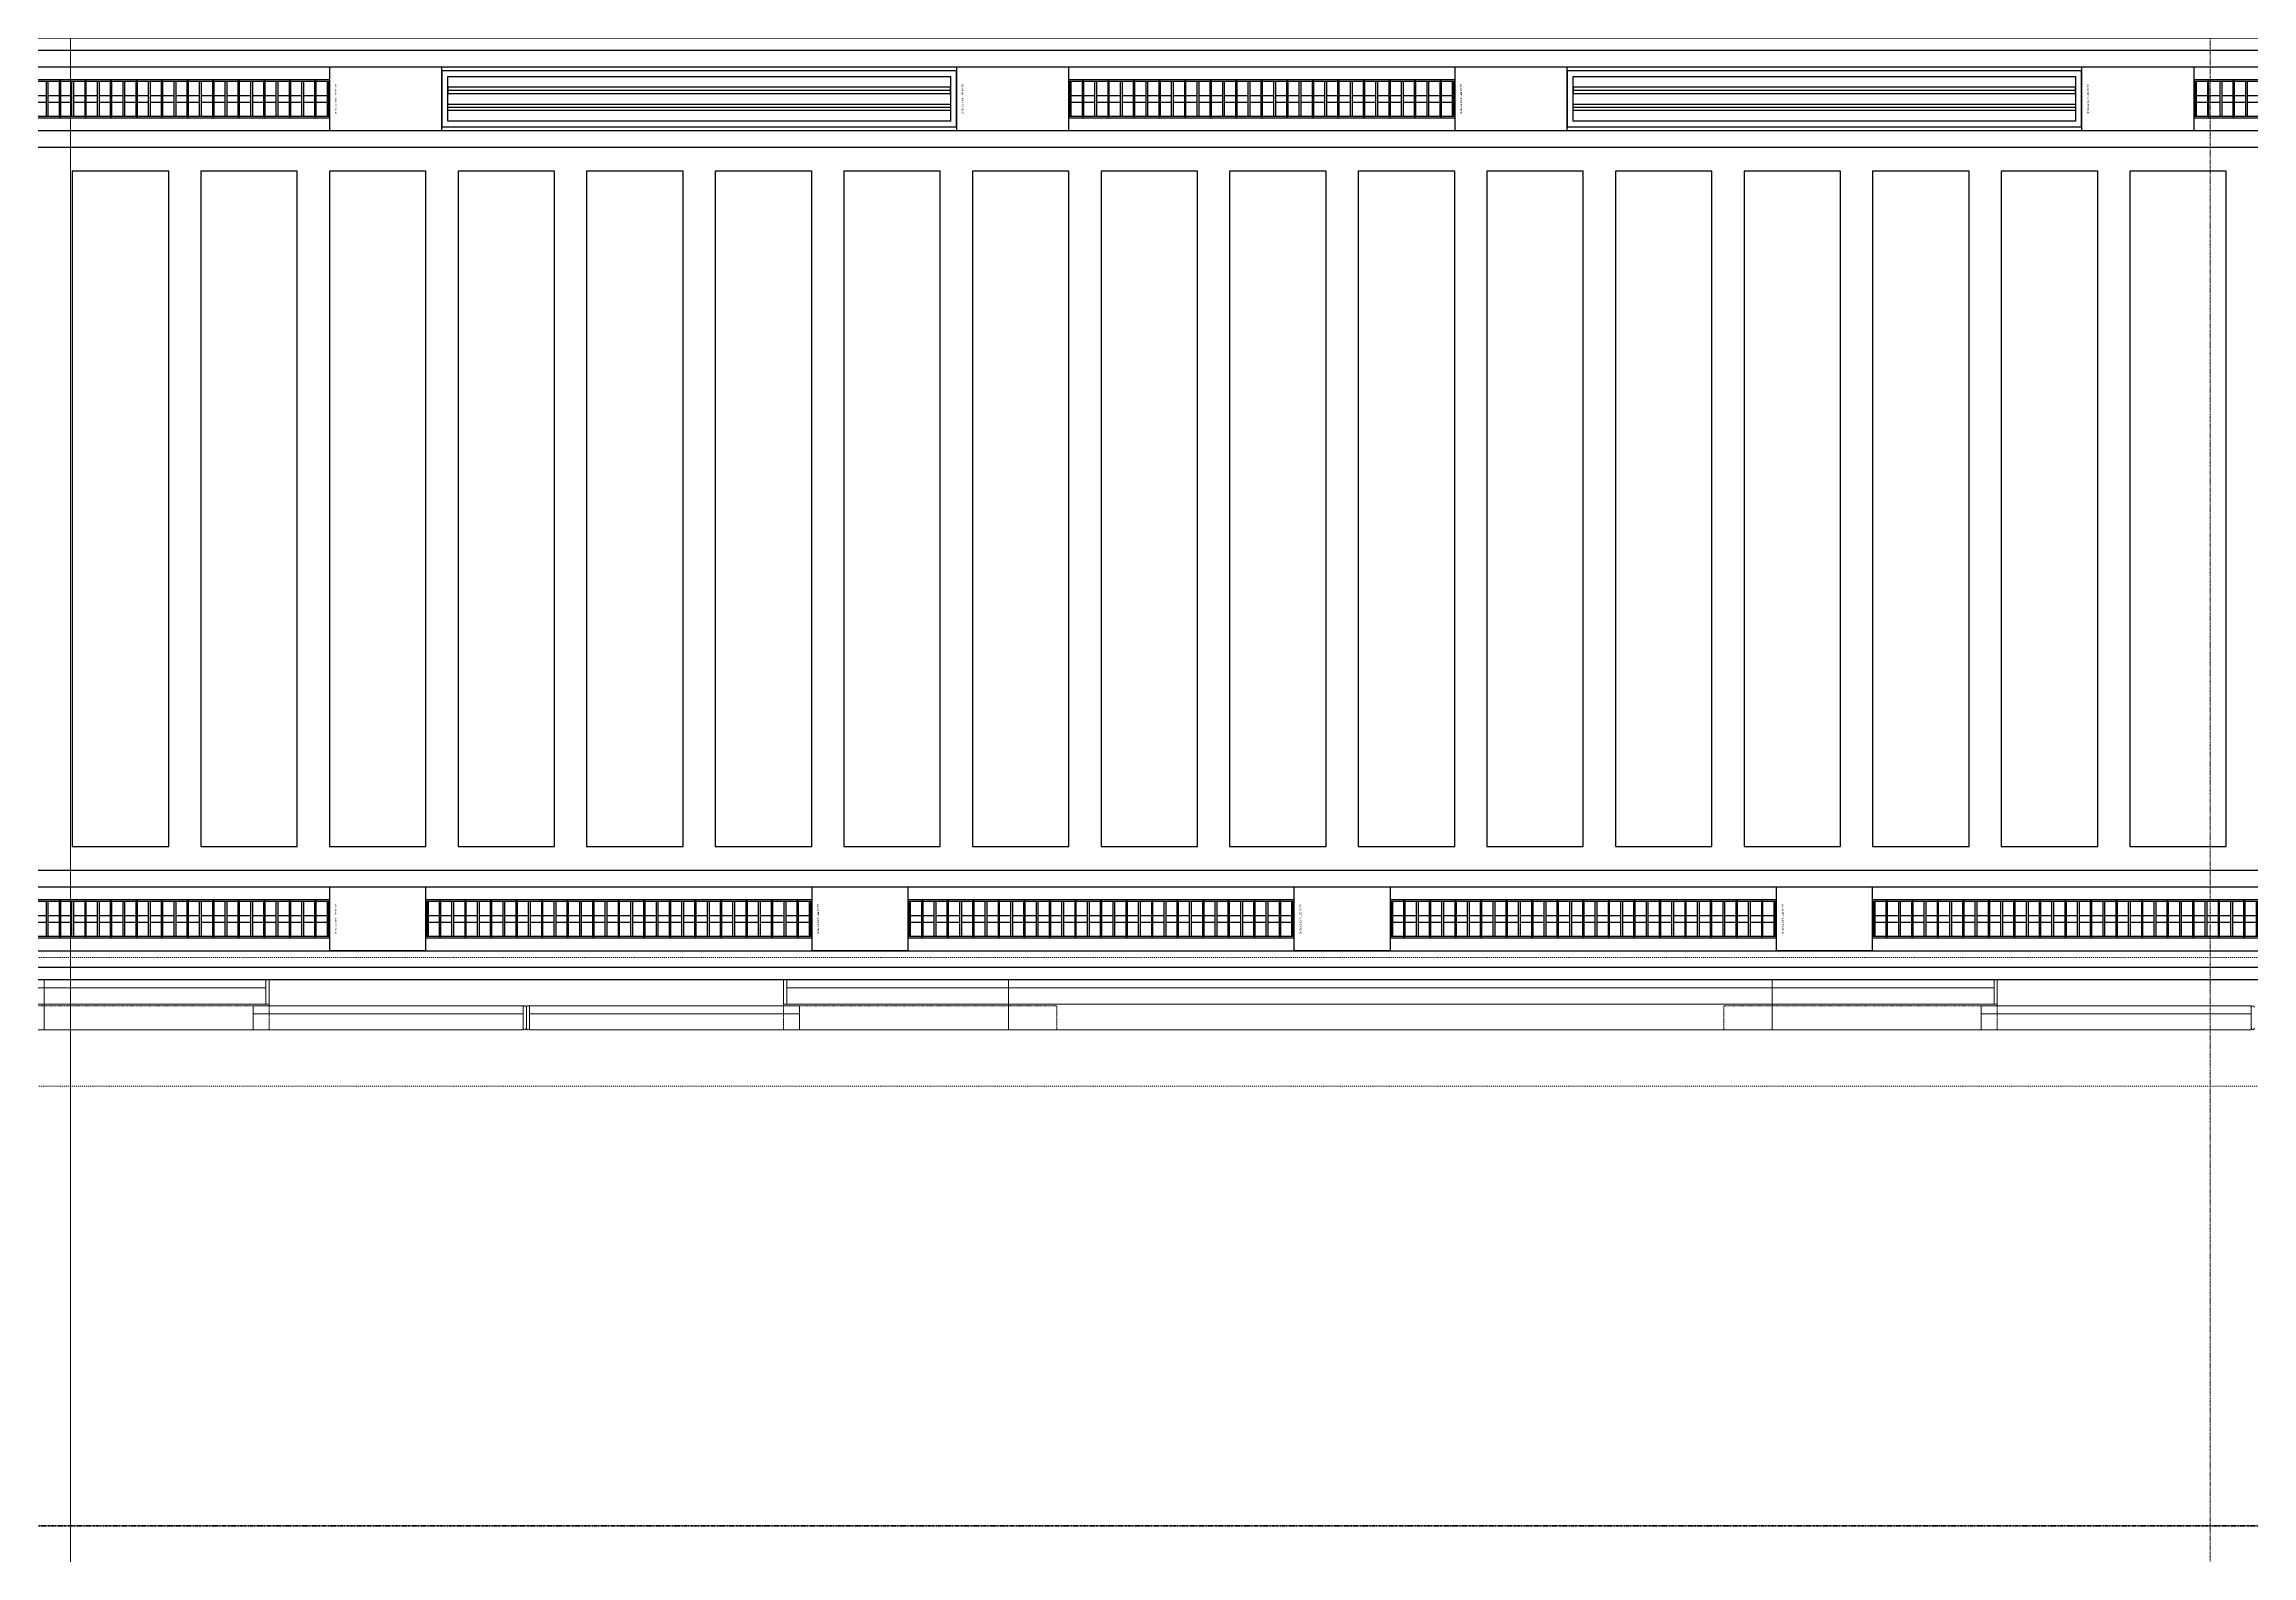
# Model space of a CAD drawing. Header units: millimetres. Extents: x -853228 to -744682, y -17776 to 32484.
# Drawn here: x -842620 to -835753, y -1692 to 3009 of the extents above; entities that cross this region are included whole.
import ezdxf
from ezdxf.enums import TextEntityAlignment as Align
from ezdxf.xclip import XClip

# ---------------------------------------------------------------- set-up
doc = ezdxf.new("R2010")
doc.units = ezdxf.units.MM
doc.header["$XCLIPFRAME"] = 0
for name, pattern in [('DASH', [6.35, 3.175, -3.175]), ('DPA_Grid _ Level 100', [10, 5.5, -1.6, 1.3, -1.6]), ('DPA_Hidden 500', [1.4, 0.8, -0.6])]:
    doc.linetypes.add(name, pattern=pattern)
for name, color, linetype in [('000 - WIPEOUT', 250, 'Continuous'), ('001 - ASCESSORIES', 251, 'Continuous'), ('008 - LIGHTING', 1, 'Continuous'), ('A04_TUBE SERIES', 2, 'Continuous'), ('A11_ALU.SOLID SHEET', 2, 'Continuous')]:
    doc.layers.add(name, color=color, linetype=linetype)
for name, color, linetype, lineweight in [('A-GENM', 1, 'Continuous', 9), ('A-GENM-HDLN', 2, 'DPA_Hidden 500', 9), ('G-ANNO-SECL', 3, 'Continuous', 9), ('G-ANNO-TEXT', 3, 'Continuous', 9), ('Q-SPCQ', 2, 'Continuous', 9), ('Q-SPCQ-HDLN', 2, 'DASH', 9), ('S-GRID', 251, 'Continuous', 9)]:
    doc.layers.add(name, color=color, linetype=linetype, lineweight=lineweight)

# ---------------------------------------------------------------- blocks, each defined once
blk = doc.blocks.new('DPA_Speciality_PlatformScreenDoor - Length_135300-12767973-4281-01 ENLARGED LOWER PLATFORM LEVEL - REFLECTED CEILING PLAN - SHEET 2')
at = {"layer": 'A-GENM'}
for p, q in [((119102, -250), (119014.7, -250)), ((119014.7, -250), (119102, -250)), ((119107.5, -250), (119017.5, -250)), ((119017.5, -250), (119107.5, -250)), ((119212.5, -250), (119103.1, -250)), ((119103.1, -250), (119212.5, -250)), ((119117.5, -250), (119207.5, -250)), ((119207.5, -250), (119117.5, -250)), ((123587.5, -250), (123785.3, -250)), ((123785.3, -250), (123587.5, -250)), ((123682.5, -250), (123592.5, -250)), ((123592.5, -250), (123682.5, -250)), ((123692.5, -250), (123782.5, -250)), ((123782.5, -250), (123692.5, -250)), ((124587.5, -250), (124389.7, -250)), ((124389.7, -250), (124587.5, -250)), ((124482.5, -250), (124392.5, -250)), ((124392.5, -250), (124482.5, -250)), ((124492.5, -250), (124582.5, -250)), ((124582.5, -250), (124492.5, -250)), ((119765.3, -330), (119889.1, -330)), ((119775.9, -330), (119829, -330)), ((119825.4, -330), (119878.5, -330)), ((121365.3, -330), (121489.1, -330)), ((121375.9, -330), (121429, -330)), ((121425.4, -330), (121478.5, -330)), ((125140.3, -330), (125264.1, -330)), ((125150.9, -330), (125204, -330)), ((125200.4, -330), (125253.5, -330))]:
    blk.add_line(p, q, dxfattribs=at)
at = {"layer": 'A-GENM-HDLN'}
for p, q in [((119512.5, -175), (119512.5, -250)), ((119512.5, -175), (120362.5, -175)), ((120362.5, -250), (120362.5, -175)), ((122437.5, -250), (122437.5, -175)), ((123287.5, -175), (122437.5, -175)), ((123287.5, -175), (123287.5, -250)), ((124887.5, -175), (124887.5, -250)), ((124887.5, -175), (125737.5, -175)), ((119512.5, -250), (120362.5, -250)), ((123287.5, -250), (122437.5, -250)), ((124887.5, -250), (125737.5, -250))]:
    blk.add_line(p, q, dxfattribs=at)
at = {"layer": 'Q-SPCQ'}
for p, q in [((119562.5, -175), (118722.5, -175)), ((118722.5, -175), (119562.5, -175)), ((118722.5, -175), (118722.5, -225)), ((118722.5, -175), (118722.5, -225)), ((118722.5, -245), (118722.5, -180)), ((118722.5, -180), (118722.5, -245)), ((118752.5, -175), (119532.5, -175)), ((119532.5, -175), (118752.5, -175)), ((119532.5, -175), (118752.5, -175)), ((118752.5, -175), (119532.5, -175)), ((119512.5, -175), (120212.5, -175)), ((119562.5, -225), (119562.5, -175)), ((119562.5, -175), (119562.5, -225)), ((120212.5, -175), (120212.5, -330)), ((120212.5, -175), (122587.5, -175)), ((120212.5, -330), (120212.5, -175)), ((120212.5, -200), (120212.5, -175.9)), ((120212.5, -175.9), (120212.5, -200)), ((120212.5, -305), (120212.5, -200)), ((120212.5, -200), (120212.5, -305)), ((122587.5, -175), (122587.5, -330)), ((122587.5, -175), (123287.5, -175)), ((122587.5, -330), (122587.5, -175)), ((122587.5, -200), (122587.5, -175.9)), ((122587.5, -175.9), (122587.5, -200)), ((122587.5, -305), (122587.5, -200)), ((122587.5, -200), (122587.5, -305)), ((123237.5, -175), (124077.5, -175)), ((124077.5, -175), (123237.5, -175)), ((123237.5, -175), (123237.5, -225)), ((123237.5, -225), (123237.5, -175)), ((124047.5, -175), (123267.5, -175)), ((123267.5, -175), (124047.5, -175)), ((123267.5, -175), (124047.5, -175)), ((124047.5, -175), (123267.5, -175)), ((124077.5, -225), (124077.5, -175)), ((124077.5, -225), (124077.5, -175)), ((124077.5, -180), (124077.5, -245)), ((124077.5, -245), (124077.5, -180)), ((124087.5, -245), (124087.5, -180)), ((124087.5, -180), (124087.5, -245)), ((124087.5, -180), (124087.5, -245)), ((124087.5, -245), (124087.5, -180)), ((124937.5, -175), (124097.5, -175)), ((124097.5, -175), (124937.5, -175)), ((124097.5, -175), (124097.5, -225)), ((124097.5, -175), (124097.5, -225)), ((124097.5, -245), (124097.5, -180)), ((124097.5, -180), (124097.5, -245)), ((124127.5, -175), (124907.5, -175)), ((124907.5, -175), (124127.5, -175)), ((124907.5, -175), (124127.5, -175)), ((124127.5, -175), (124907.5, -175)), ((124887.5, -175), (125587.5, -175)), ((124937.5, -225), (124937.5, -175)), ((124937.5, -175), (124937.5, -225)), ((118722.5, -225), (119562.5, -225)), ((119562.5, -225), (118722.5, -225)), ((118722.5, -250), (118722.5, -225)), ((118722.5, -225), (118722.5, -250)), ((119562.5, -225), (118722.5, -225)), ((118722.5, -225), (118722.5, -250)), ((118722.5, -250), (118722.5, -225)), ((118722.5, -225), (119562.5, -225)), ((119562.5, -225), (118722.5, -225)), ((118722.5, -225), (119562.5, -225)), ((118722.5, -250), (119562.5, -250)), ((119562.5, -250), (118722.5, -250)), ((118722.5, -250), (119562.5, -250)), ((119562.5, -250), (118722.5, -250)), ((119532.5, -225), (118752.5, -225)), ((118752.5, -225), (119532.5, -225)), ((118752.5, -225), (119532.5, -225)), ((119532.5, -225), (118752.5, -225)), ((119512.5, -225), (118772.5, -225)), ((118772.5, -225), (119512.5, -225)), ((119512.5, -225), (118772.5, -225)), ((118772.5, -225), (119512.5, -225)), ((119512.5, -250), (118772.5, -250)), ((118772.5, -250), (119512.5, -250)), ((119512.5, -250), (118772.5, -250)), ((118772.5, -250), (119512.5, -250)), ((119512.5, -305), (119512.5, -250)), ((119512.5, -250), (119512.5, -330)), ((119522.5, -255), (119512.5, -255)), ((119512.5, -255), (119512.5, -330)), ((119512.5, -330), (119512.5, -255)), ((119512.5, -255), (119522.5, -255)), ((119522.5, -330), (119522.5, -255)), ((119522.5, -255), (119522.5, -330)), ((120212.5, -255), (119522.5, -255)), ((119522.5, -255), (120212.5, -255)), ((119522.5, -255), (119522.5, -305)), ((119522.5, -255), (119522.5, -305)), ((119562.5, -225), (119562.5, -250)), ((119562.5, -225), (119562.5, -250)), ((119562.5, -250), (119562.5, -225)), ((119562.5, -225), (119562.5, -250)), ((119572.5, -255), (120152.5, -255)), ((120152.5, -255), (119572.5, -255)), ((120162.5, -255), (119572.5, -255)), ((119572.5, -255), (120162.5, -255)), ((122587.5, -255), (120212.5, -255)), ((120212.5, -255), (122587.5, -255)), ((120212.5, -255), (120212.5, -305)), ((120212.5, -255), (120212.5, -305)), ((120212.5, -305), (120212.5, -255)), ((120212.5, -255), (120212.5, -305)), ((122537.5, -255), (120262.5, -255)), ((120262.5, -255), (122537.5, -255)), ((120272.5, -255), (122527.5, -255)), ((122527.5, -255), (120272.5, -255)), ((122587.5, -255), (123277.5, -255)), ((123277.5, -255), (122587.5, -255)), ((122587.5, -255), (122587.5, -305)), ((122587.5, -305), (122587.5, -255)), ((122587.5, -305), (122587.5, -255)), ((122587.5, -255), (122587.5, -305)), ((122637.5, -255), (123227.5, -255)), ((123227.5, -255), (122637.5, -255)), ((123227.5, -255), (122647.5, -255)), ((122647.5, -255), (123227.5, -255)), ((124077.5, -225), (123237.5, -225)), ((123237.5, -225), (124077.5, -225)), ((123237.5, -250), (123237.5, -225)), ((123237.5, -250), (123237.5, -225)), ((124077.5, -225), (123237.5, -225)), ((123237.5, -225), (123237.5, -250)), ((123237.5, -250), (123237.5, -225)), ((123237.5, -225), (124077.5, -225)), ((123237.5, -225), (124077.5, -225)), ((124077.5, -225), (123237.5, -225)), ((124077.5, -250), (123237.5, -250)), ((123237.5, -250), (124077.5, -250)), ((123237.5, -250), (124077.5, -250)), ((124077.5, -250), (123237.5, -250)), ((123267.5, -225), (124047.5, -225)), ((124047.5, -225), (123267.5, -225)), ((124047.5, -225), (123267.5, -225)), ((123267.5, -225), (124047.5, -225)), ((123277.5, -255), (123277.5, -330)), ((123287.5, -255), (123277.5, -255)), ((123277.5, -255), (123287.5, -255)), ((123277.5, -330), (123277.5, -255)), ((123277.5, -305), (123277.5, -255)), ((123277.5, -305), (123277.5, -255)), ((123287.5, -225), (124027.5, -225)), ((124027.5, -225), (123287.5, -225)), ((123287.5, -225), (124027.5, -225)), ((124027.5, -225), (123287.5, -225)), ((123287.5, -250), (124027.5, -250)), ((124027.5, -250), (123287.5, -250)), ((123287.5, -250), (124027.5, -250)), ((124027.5, -250), (123287.5, -250)), ((123287.5, -330), (123287.5, -250)), ((123287.5, -250), (123287.5, -305)), ((123287.5, -330), (123287.5, -255)), ((123287.5, -255), (123287.5, -330)), ((124077.5, -225), (124077.5, -250)), ((124077.5, -250), (124077.5, -225)), ((124077.5, -250), (124077.5, -225)), ((124077.5, -225), (124077.5, -250)), ((124097.5, -225), (124937.5, -225)), ((124937.5, -225), (124097.5, -225)), ((124097.5, -250), (124097.5, -225)), ((124097.5, -225), (124097.5, -250)), ((124937.5, -225), (124097.5, -225)), ((124097.5, -225), (124097.5, -250)), ((124097.5, -250), (124097.5, -225)), ((124097.5, -225), (124937.5, -225)), ((124937.5, -225), (124097.5, -225)), ((124097.5, -225), (124937.5, -225)), ((124097.5, -250), (124937.5, -250)), ((124937.5, -250), (124097.5, -250)), ((124097.5, -250), (124937.5, -250)), ((124937.5, -250), (124097.5, -250)), ((124907.5, -225), (124127.5, -225)), ((124127.5, -225), (124907.5, -225)), ((124127.5, -225), (124907.5, -225)), ((124907.5, -225), (124127.5, -225)), ((124887.5, -225), (124147.5, -225)), ((124147.5, -225), (124887.5, -225)), ((124887.5, -225), (124147.5, -225)), ((124147.5, -225), (124887.5, -225)), ((124887.5, -250), (124147.5, -250)), ((124147.5, -250), (124887.5, -250)), ((124887.5, -250), (124147.5, -250)), ((124147.5, -250), (124887.5, -250)), ((124887.5, -305), (124887.5, -250)), ((124887.5, -250), (124887.5, -330)), ((124897.5, -255), (124887.5, -255)), ((124887.5, -255), (124887.5, -330)), ((124887.5, -330), (124887.5, -255)), ((124887.5, -255), (124897.5, -255)), ((124897.5, -330), (124897.5, -255)), ((124897.5, -255), (124897.5, -330)), ((125587.5, -255), (124897.5, -255)), ((124897.5, -255), (125587.5, -255)), ((124897.5, -255), (124897.5, -305)), ((124897.5, -255), (124897.5, -305)), ((124937.5, -225), (124937.5, -250)), ((124937.5, -225), (124937.5, -250)), ((124937.5, -250), (124937.5, -225)), ((124937.5, -225), (124937.5, -250)), ((124947.5, -255), (125527.5, -255)), ((125527.5, -255), (124947.5, -255)), ((125537.5, -255), (124947.5, -255)), ((124947.5, -255), (125537.5, -255)), ((119512.5, -329.1), (119512.5, -305)), ((119512.5, -330), (120212.5, -330)), ((119512.5, -330), (119522.5, -330)), ((119522.5, -330), (119512.5, -330)), ((120212.5, -305), (119522.5, -305)), ((119522.5, -305), (120202.5, -305)), ((119522.5, -305), (119522.5, -330)), ((119522.5, -305), (119522.5, -330)), ((119522.5, -305), (120202.5, -305)), ((120202.5, -305), (119522.5, -305)), ((119522.5, -330), (119522.5, -305)), ((119522.5, -305), (119522.5, -330)), ((120212.5, -305), (119522.5, -305)), ((119522.5, -305), (120212.5, -305)), ((120202.5, -330), (119522.5, -330)), ((119522.5, -330), (120212.5, -330)), ((119522.5, -330), (120202.5, -330)), ((120202.5, -330), (119522.5, -330)), ((120152.5, -305), (119572.5, -305)), ((119572.5, -305), (120152.5, -305)), ((120152.5, -305), (119572.5, -305)), ((119572.5, -305), (120152.5, -305)), ((120162.5, -305), (119572.5, -305)), ((119572.5, -305), (120162.5, -305)), ((119572.5, -305), (120152.5, -305)), ((120152.5, -305), (119572.5, -305)), ((120152.5, -330), (119572.5, -330)), ((119572.5, -330), (120152.5, -330)), ((120152.5, -330), (119572.5, -330)), ((119572.5, -330), (120152.5, -330)), ((120202.5, -305), (120212.5, -305)), ((120212.5, -330), (120202.5, -330)), ((120212.5, -329.1), (120212.5, -305)), ((122587.5, -305), (120212.5, -305)), ((120212.5, -305), (120222.5, -305)), ((120212.5, -330), (120212.5, -305)), ((120212.5, -305), (120212.5, -330)), ((122587.5, -305), (120212.5, -305)), ((120212.5, -305), (122587.5, -305)), ((120212.5, -305), (120212.5, -329.1)), ((120212.5, -330), (120212.5, -305)), ((120212.5, -305), (120212.5, -330)), ((120212.5, -330), (122587.5, -330)), ((120222.5, -330), (120212.5, -330)), ((120212.5, -330), (122587.5, -330)), ((120222.5, -305), (122577.5, -305)), ((120222.5, -305), (122577.5, -305)), ((122577.5, -305), (120222.5, -305)), ((122577.5, -330), (120222.5, -330)), ((120222.5, -330), (122577.5, -330)), ((122577.5, -330), (120222.5, -330)), ((122537.5, -305), (120262.5, -305)), ((120262.5, -305), (122537.5, -305)), ((122527.5, -305), (120272.5, -305)), ((120272.5, -305), (122527.5, -305)), ((122527.5, -305), (120272.5, -305)), ((120272.5, -305), (122527.5, -305)), ((120272.5, -305), (122527.5, -305)), ((122527.5, -305), (120272.5, -305)), ((122527.5, -330), (120272.5, -330)), ((120272.5, -330), (122527.5, -330)), ((122527.5, -330), (120272.5, -330)), ((120272.5, -330), (122527.5, -330)), ((122577.5, -305), (122587.5, -305)), ((122587.5, -330), (122577.5, -330)), ((122587.5, -329.1), (122587.5, -305)), ((122587.5, -305), (122597.5, -305)), ((123277.5, -305), (122587.5, -305)), ((122587.5, -305), (122587.5, -330)), ((122587.5, -330), (122587.5, -305)), ((122587.5, -305), (123277.5, -305)), ((123277.5, -305), (122587.5, -305)), ((122587.5, -305), (122587.5, -329.1)), ((122587.5, -330), (122587.5, -305)), ((122587.5, -305), (122587.5, -330)), ((122587.5, -330), (123287.5, -330)), ((122587.5, -330), (123277.5, -330)), ((122597.5, -330), (122587.5, -330)), ((122597.5, -305), (123277.5, -305)), ((123277.5, -305), (122597.5, -305)), ((122597.5, -305), (123277.5, -305)), ((123277.5, -330), (122597.5, -330)), ((123277.5, -330), (122597.5, -330)), ((122597.5, -330), (123277.5, -330)), ((122637.5, -305), (123227.5, -305)), ((123227.5, -305), (122637.5, -305)), ((122647.5, -305), (123227.5, -305)), ((123227.5, -305), (122647.5, -305)), ((122647.5, -305), (123227.5, -305)), ((123227.5, -305), (122647.5, -305)), ((123227.5, -305), (122647.5, -305)), ((122647.5, -305), (123227.5, -305)), ((122647.5, -330), (123227.5, -330)), ((123227.5, -330), (122647.5, -330)), ((122647.5, -330), (123227.5, -330)), ((123227.5, -330), (122647.5, -330)), ((123277.5, -330), (123277.5, -305)), ((123277.5, -330), (123277.5, -305)), ((123277.5, -305), (123277.5, -330)), ((123277.5, -330), (123277.5, -305)), ((123277.5, -330), (123287.5, -330)), ((123287.5, -330), (123277.5, -330)), ((123287.5, -305), (123287.5, -329.1)), ((124887.5, -329.1), (124887.5, -305)), ((124887.5, -330), (125587.5, -330)), ((124887.5, -330), (124897.5, -330)), ((124897.5, -330), (124887.5, -330)), ((125587.5, -305), (124897.5, -305)), ((124897.5, -305), (125577.5, -305)), ((124897.5, -305), (124897.5, -330)), ((124897.5, -305), (124897.5, -330)), ((124897.5, -305), (125577.5, -305)), ((125577.5, -305), (124897.5, -305)), ((124897.5, -330), (124897.5, -305)), ((124897.5, -305), (124897.5, -330)), ((125587.5, -305), (124897.5, -305)), ((124897.5, -305), (125587.5, -305)), ((125577.5, -330), (124897.5, -330)), ((124897.5, -330), (125587.5, -330)), ((124897.5, -330), (125577.5, -330)), ((125577.5, -330), (124897.5, -330)), ((125527.5, -305), (124947.5, -305)), ((124947.5, -305), (125527.5, -305)), ((125527.5, -305), (124947.5, -305)), ((124947.5, -305), (125527.5, -305)), ((125537.5, -305), (124947.5, -305)), ((124947.5, -305), (125537.5, -305)), ((124947.5, -305), (125527.5, -305)), ((125527.5, -305), (124947.5, -305)), ((125527.5, -330), (124947.5, -330)), ((124947.5, -330), (125527.5, -330)), ((125527.5, -330), (124947.5, -330)), ((124947.5, -330), (125527.5, -330)), ((125577.5, -305), (125587.5, -305)), ((125587.5, -330), (125577.5, -330))]:
    blk.add_line(p, q, dxfattribs=at)
for centre, start, end in [((118717.5, -180), 0, 180), ((118717.5, -180), 0, 45), ((124082.5, -180), 0, 180), ((124082.5, -180), 135, 180), ((124082.5, -180), 60, 120), ((124082.5, -180), 360, 30), ((124092.5, -180), 0, 180), ((124092.5, -180), 150, 180), ((124092.5, -180), 60, 120), ((124092.5, -180), 0, 45), ((118717.5, -245), 180, 360), ((118717.5, -245), 330, 360), ((124082.5, -245), 180, 210), ((124082.5, -245), 180, 0), ((124082.5, -245), 240, 300), ((124082.5, -245), 330, 0), ((124092.5, -245), 180, 210), ((124092.5, -245), 180, 360), ((124092.5, -245), 240, 300), ((124092.5, -245), 330, 360)]:
    blk.add_arc(centre, 5, start, end, dxfattribs=at)
at = {"layer": 'Q-SPCQ-HDLN'}
for p, q in [((132340.1, 0), (61742.7, 0)), ((132340.1, -330), (61742.7, -330)), ((132340.1, -400), (61742.7, -400))]:
    blk.add_line(p, q, dxfattribs=at)
blk = doc.blocks.new('*U393')
at = {"layer": 'S-GRID', "linetype": 'DPA_Grid _ Level 100'}
blk.add_line((-34200, -21354.7), (-34200, 16961.2), dxfattribs=at)
blk = doc.blocks.new('DPA_Speciality_PlatformScreenDoor - Length_135300-12767973-4180-01 LOWER PLATFORM LEVEL - REFLECTED CEILING PLAN')
at = {"layer": 'A-GENM'}
for p, q in [((119107.5, -250), (119017.5, -250)), ((119017.5, -250), (119107.5, -250)), ((119212.5, -250), (119022.4, -250)), ((119022.4, -250), (119212.5, -250)), ((119117.5, -250), (119207.5, -250)), ((119207.5, -250), (119117.5, -250)), ((123587.5, -250), (123777.6, -250)), ((123777.6, -250), (123587.5, -250)), ((123682.5, -250), (123592.5, -250)), ((123592.5, -250), (123682.5, -250)), ((123692.5, -250), (123782.5, -250)), ((123782.5, -250), (123692.5, -250)), ((124482.5, -250), (124392.5, -250)), ((124392.5, -250), (124482.5, -250)), ((124587.5, -250), (124397.4, -250)), ((124397.4, -250), (124587.5, -250)), ((124492.5, -250), (124582.5, -250)), ((124582.5, -250), (124492.5, -250)), ((119765.3, -330), (119889.1, -330)), ((119779.5, -330), (119829, -330)), ((119825.4, -330), (119878.5, -330)), ((121365.3, -330), (121489.1, -330)), ((121375.9, -330), (121429, -330)), ((121425.4, -330), (121478.5, -330)), ((125140.3, -330), (125264.1, -330)), ((125150.9, -330), (125204, -330)), ((125200.4, -330), (125253.5, -330))]:
    blk.add_line(p, q, dxfattribs=at)
at = {"layer": 'A-GENM-HDLN'}
for p, q in [((119512.5, -175), (119512.5, -250)), ((119512.5, -175), (120362.5, -175)), ((120362.5, -250), (120362.5, -175)), ((122437.5, -250), (122437.5, -175)), ((123287.5, -175), (122437.5, -175)), ((123287.5, -175), (123287.5, -250)), ((124887.5, -175), (124887.5, -250)), ((124887.5, -175), (125737.5, -175)), ((119512.5, -250), (120362.5, -250)), ((123287.5, -250), (122437.5, -250)), ((124887.5, -250), (125737.5, -250))]:
    blk.add_line(p, q, dxfattribs=at)
at = {"layer": 'Q-SPCQ'}
for p, q in [((119562.5, -175), (118722.5, -175)), ((118722.5, -175), (119562.5, -175)), ((118722.5, -175), (118722.5, -225)), ((118722.5, -175), (118722.5, -225)), ((118722.5, -245), (118722.5, -180)), ((118722.5, -180), (118722.5, -245)), ((118752.5, -175), (119532.5, -175)), ((119532.5, -175), (118752.5, -175)), ((119532.5, -175), (118752.5, -175)), ((118752.5, -175), (119532.5, -175)), ((119512.5, -175), (120212.5, -175)), ((119562.5, -225), (119562.5, -175)), ((119562.5, -175), (119562.5, -225)), ((120212.5, -175), (120212.5, -330)), ((120212.5, -175), (122587.5, -175)), ((120212.5, -330), (120212.5, -175)), ((120212.5, -200), (120212.5, -187.5)), ((120212.5, -187.5), (120212.5, -200)), ((120212.5, -305), (120212.5, -200)), ((120212.5, -200), (120212.5, -305)), ((122587.5, -175), (122587.5, -330)), ((122587.5, -175), (123287.5, -175)), ((122587.5, -330), (122587.5, -175)), ((122587.5, -200), (122587.5, -187.5)), ((122587.5, -187.5), (122587.5, -200)), ((122587.5, -305), (122587.5, -200)), ((122587.5, -200), (122587.5, -305)), ((123237.5, -175), (124077.5, -175)), ((124077.5, -175), (123237.5, -175)), ((123237.5, -175), (123237.5, -225)), ((123237.5, -225), (123237.5, -175)), ((124047.5, -175), (123267.5, -175)), ((123267.5, -175), (124047.5, -175)), ((123267.5, -175), (124047.5, -175)), ((124047.5, -175), (123267.5, -175)), ((124077.5, -225), (124077.5, -175)), ((124077.5, -225), (124077.5, -175)), ((124077.5, -180), (124077.5, -245)), ((124077.5, -245), (124077.5, -180)), ((124087.5, -245), (124087.5, -180)), ((124087.5, -180), (124087.5, -245)), ((124087.5, -180), (124087.5, -245)), ((124087.5, -245), (124087.5, -180)), ((124937.5, -175), (124097.5, -175)), ((124097.5, -175), (124937.5, -175)), ((124097.5, -175), (124097.5, -225)), ((124097.5, -175), (124097.5, -225)), ((124097.5, -245), (124097.5, -180)), ((124097.5, -180), (124097.5, -245)), ((124127.5, -175), (124907.5, -175)), ((124907.5, -175), (124127.5, -175)), ((124907.5, -175), (124127.5, -175)), ((124127.5, -175), (124907.5, -175)), ((124887.5, -175), (125587.5, -175)), ((124937.5, -225), (124937.5, -175)), ((124937.5, -175), (124937.5, -225)), ((125587.5, -175), (125587.5, -330)), ((125587.5, -175), (127962.5, -175)), ((125587.5, -330), (125587.5, -175)), ((125587.5, -200), (125587.5, -187.5)), ((125587.5, -187.5), (125587.5, -200)), ((125587.5, -305), (125587.5, -200)), ((125587.5, -200), (125587.5, -305)), ((118722.5, -225), (119562.5, -225)), ((119562.5, -225), (118722.5, -225)), ((118722.5, -250), (118722.5, -225)), ((118722.5, -225), (118722.5, -250)), ((119562.5, -225), (118722.5, -225)), ((118722.5, -225), (118722.5, -250)), ((118722.5, -250), (118722.5, -225)), ((118722.5, -225), (119562.5, -225)), ((119562.5, -225), (118722.5, -225)), ((118722.5, -225), (119562.5, -225)), ((118722.5, -250), (119562.5, -250)), ((119562.5, -250), (118722.5, -250)), ((118722.5, -250), (119562.5, -250)), ((119562.5, -250), (118722.5, -250)), ((119532.5, -225), (118752.5, -225)), ((118752.5, -225), (119532.5, -225)), ((118752.5, -225), (119532.5, -225)), ((119532.5, -225), (118752.5, -225)), ((119512.5, -225), (118772.5, -225)), ((118772.5, -225), (119512.5, -225)), ((119512.5, -225), (118772.5, -225)), ((118772.5, -225), (119512.5, -225)), ((119512.5, -250), (118772.5, -250)), ((118772.5, -250), (119512.5, -250)), ((119512.5, -250), (118772.5, -250)), ((118772.5, -250), (119512.5, -250)), ((119512.5, -305), (119512.5, -250)), ((119512.5, -250), (119512.5, -330)), ((119522.5, -255), (119512.5, -255)), ((119512.5, -255), (119512.5, -330)), ((119512.5, -330), (119512.5, -255)), ((119512.5, -255), (119522.5, -255)), ((119522.5, -330), (119522.5, -255)), ((119522.5, -255), (119522.5, -330)), ((120212.5, -255), (119522.5, -255)), ((119522.5, -255), (120212.5, -255)), ((119522.5, -255), (119522.5, -305)), ((119522.5, -255), (119522.5, -305)), ((119562.5, -225), (119562.5, -250)), ((119562.5, -225), (119562.5, -250)), ((119562.5, -250), (119562.5, -225)), ((119562.5, -225), (119562.5, -250)), ((119572.5, -255), (120152.5, -255)), ((120152.5, -255), (119572.5, -255)), ((120162.5, -255), (119572.5, -255)), ((119572.5, -255), (120162.5, -255)), ((122587.5, -255), (120212.5, -255)), ((120212.5, -255), (122587.5, -255)), ((120212.5, -255), (120212.5, -305)), ((120212.5, -255), (120212.5, -305)), ((120212.5, -305), (120212.5, -255)), ((120212.5, -255), (120212.5, -305)), ((122537.5, -255), (120262.5, -255)), ((120262.5, -255), (122537.5, -255)), ((120272.5, -255), (122527.5, -255)), ((122527.5, -255), (120272.5, -255)), ((122587.5, -255), (123277.5, -255)), ((123277.5, -255), (122587.5, -255)), ((122587.5, -255), (122587.5, -305)), ((122587.5, -305), (122587.5, -255)), ((122587.5, -305), (122587.5, -255)), ((122587.5, -255), (122587.5, -305)), ((122637.5, -255), (123227.5, -255)), ((123227.5, -255), (122637.5, -255)), ((123227.5, -255), (122647.5, -255)), ((122647.5, -255), (123227.5, -255)), ((124077.5, -225), (123237.5, -225)), ((123237.5, -225), (124077.5, -225)), ((123237.5, -250), (123237.5, -225)), ((123237.5, -250), (123237.5, -225)), ((124077.5, -225), (123237.5, -225)), ((123237.5, -225), (123237.5, -250)), ((123237.5, -250), (123237.5, -225)), ((123237.5, -225), (124077.5, -225)), ((123237.5, -225), (124077.5, -225)), ((124077.5, -225), (123237.5, -225)), ((124077.5, -250), (123237.5, -250)), ((123237.5, -250), (124077.5, -250)), ((123237.5, -250), (124077.5, -250)), ((124077.5, -250), (123237.5, -250)), ((123267.5, -225), (124047.5, -225)), ((124047.5, -225), (123267.5, -225)), ((124047.5, -225), (123267.5, -225)), ((123267.5, -225), (124047.5, -225)), ((123277.5, -255), (123277.5, -330)), ((123287.5, -255), (123277.5, -255)), ((123277.5, -255), (123287.5, -255)), ((123277.5, -330), (123277.5, -255)), ((123277.5, -305), (123277.5, -255)), ((123277.5, -305), (123277.5, -255)), ((123287.5, -225), (124027.5, -225)), ((124027.5, -225), (123287.5, -225)), ((123287.5, -225), (124027.5, -225)), ((124027.5, -225), (123287.5, -225)), ((123287.5, -250), (124027.5, -250)), ((124027.5, -250), (123287.5, -250)), ((123287.5, -250), (124027.5, -250)), ((124027.5, -250), (123287.5, -250)), ((123287.5, -330), (123287.5, -250)), ((123287.5, -250), (123287.5, -305)), ((123287.5, -330), (123287.5, -255)), ((123287.5, -255), (123287.5, -330)), ((124077.5, -225), (124077.5, -250)), ((124077.5, -250), (124077.5, -225)), ((124077.5, -250), (124077.5, -225)), ((124077.5, -225), (124077.5, -250)), ((124097.5, -225), (124937.5, -225)), ((124937.5, -225), (124097.5, -225)), ((124097.5, -250), (124097.5, -225)), ((124097.5, -225), (124097.5, -250)), ((124937.5, -225), (124097.5, -225)), ((124097.5, -225), (124097.5, -250)), ((124097.5, -250), (124097.5, -225)), ((124097.5, -225), (124937.5, -225)), ((124937.5, -225), (124097.5, -225)), ((124097.5, -225), (124937.5, -225)), ((124097.5, -250), (124937.5, -250)), ((124937.5, -250), (124097.5, -250)), ((124097.5, -250), (124937.5, -250)), ((124937.5, -250), (124097.5, -250)), ((124907.5, -225), (124127.5, -225)), ((124127.5, -225), (124907.5, -225)), ((124127.5, -225), (124907.5, -225)), ((124907.5, -225), (124127.5, -225)), ((124887.5, -225), (124147.5, -225)), ((124147.5, -225), (124887.5, -225)), ((124887.5, -225), (124147.5, -225)), ((124147.5, -225), (124887.5, -225)), ((124887.5, -250), (124147.5, -250)), ((124147.5, -250), (124887.5, -250)), ((124887.5, -250), (124147.5, -250)), ((124147.5, -250), (124887.5, -250)), ((124887.5, -305), (124887.5, -250)), ((124887.5, -250), (124887.5, -330)), ((124897.5, -255), (124887.5, -255)), ((124887.5, -255), (124887.5, -330)), ((124887.5, -330), (124887.5, -255)), ((124887.5, -255), (124897.5, -255)), ((124897.5, -330), (124897.5, -255)), ((124897.5, -255), (124897.5, -330)), ((125587.5, -255), (124897.5, -255)), ((124897.5, -255), (125587.5, -255)), ((124897.5, -255), (124897.5, -305)), ((124897.5, -255), (124897.5, -305)), ((124937.5, -225), (124937.5, -250)), ((124937.5, -225), (124937.5, -250)), ((124937.5, -250), (124937.5, -225)), ((124937.5, -225), (124937.5, -250)), ((124947.5, -255), (125527.5, -255)), ((125527.5, -255), (124947.5, -255)), ((125537.5, -255), (124947.5, -255)), ((124947.5, -255), (125537.5, -255)), ((127962.5, -255), (125587.5, -255)), ((125587.5, -255), (125587.5, -305)), ((125587.5, -255), (125587.5, -305)), ((125587.5, -305), (125587.5, -255)), ((125587.5, -255), (125587.5, -305)), ((119512.5, -317.5), (119512.5, -305)), ((119512.5, -330), (120212.5, -330)), ((119512.5, -330), (119522.5, -330)), ((119522.5, -330), (119512.5, -330)), ((120212.5, -305), (119522.5, -305)), ((119522.5, -305), (120202.5, -305)), ((119522.5, -305), (119522.5, -330)), ((119522.5, -305), (119522.5, -330)), ((119522.5, -305), (120202.5, -305)), ((120202.5, -305), (119522.5, -305)), ((119522.5, -330), (119522.5, -305)), ((119522.5, -305), (119522.5, -330)), ((120212.5, -305), (119522.5, -305)), ((119522.5, -305), (120212.5, -305)), ((120202.5, -330), (119522.5, -330)), ((119522.5, -330), (120212.5, -330)), ((119522.5, -330), (120202.5, -330)), ((120202.5, -330), (119522.5, -330)), ((120152.5, -305), (119572.5, -305)), ((119572.5, -305), (120152.5, -305)), ((120152.5, -305), (119572.5, -305)), ((119572.5, -305), (120152.5, -305)), ((120162.5, -305), (119572.5, -305)), ((119572.5, -305), (120162.5, -305)), ((119572.5, -305), (120152.5, -305)), ((120152.5, -305), (119572.5, -305)), ((120152.5, -330), (119572.5, -330)), ((119572.5, -330), (120152.5, -330)), ((120152.5, -330), (119572.5, -330)), ((119572.5, -330), (120152.5, -330)), ((120202.5, -305), (120212.5, -305)), ((120212.5, -330), (120202.5, -330)), ((120212.5, -317.5), (120212.5, -305)), ((122587.5, -305), (120212.5, -305)), ((120212.5, -305), (120222.5, -305)), ((120212.5, -330), (120212.5, -305)), ((120212.5, -305), (120212.5, -330)), ((122587.5, -305), (120212.5, -305)), ((120212.5, -305), (122587.5, -305)), ((120212.5, -305), (120212.5, -317.5)), ((120212.5, -330), (120212.5, -305)), ((120212.5, -305), (120212.5, -330)), ((120212.5, -330), (122587.5, -330)), ((120222.5, -330), (120212.5, -330)), ((120212.5, -330), (122587.5, -330)), ((120222.5, -305), (122577.5, -305)), ((120222.5, -305), (122577.5, -305)), ((122577.5, -305), (120222.5, -305)), ((122577.5, -330), (120222.5, -330)), ((120222.5, -330), (122577.5, -330)), ((122577.5, -330), (120222.5, -330)), ((122537.5, -305), (120262.5, -305)), ((120262.5, -305), (122537.5, -305)), ((122527.5, -305), (120272.5, -305)), ((120272.5, -305), (122527.5, -305)), ((122527.5, -305), (120272.5, -305)), ((120272.5, -305), (122527.5, -305)), ((120272.5, -305), (122527.5, -305)), ((122527.5, -305), (120272.5, -305)), ((122527.5, -330), (120272.5, -330)), ((120272.5, -330), (122527.5, -330)), ((122527.5, -330), (120272.5, -330)), ((120272.5, -330), (122527.5, -330)), ((122577.5, -305), (122587.5, -305)), ((122587.5, -330), (122577.5, -330)), ((122587.5, -317.5), (122587.5, -305)), ((122587.5, -305), (122597.5, -305)), ((123277.5, -305), (122587.5, -305)), ((122587.5, -305), (122587.5, -330)), ((122587.5, -330), (122587.5, -305)), ((122587.5, -305), (123277.5, -305)), ((123277.5, -305), (122587.5, -305)), ((122587.5, -305), (122587.5, -317.5)), ((122587.5, -330), (122587.5, -305)), ((122587.5, -305), (122587.5, -330)), ((122587.5, -330), (123287.5, -330)), ((122587.5, -330), (123277.5, -330)), ((122597.5, -330), (122587.5, -330)), ((122597.5, -305), (123277.5, -305)), ((123277.5, -305), (122597.5, -305)), ((122597.5, -305), (123277.5, -305)), ((123277.5, -330), (122597.5, -330)), ((123277.5, -330), (122597.5, -330)), ((122597.5, -330), (123277.5, -330)), ((122637.5, -305), (123227.5, -305)), ((123227.5, -305), (122637.5, -305)), ((122647.5, -305), (123227.5, -305)), ((123227.5, -305), (122647.5, -305)), ((122647.5, -305), (123227.5, -305)), ((123227.5, -305), (122647.5, -305)), ((123227.5, -305), (122647.5, -305)), ((122647.5, -305), (123227.5, -305)), ((122647.5, -330), (123227.5, -330)), ((123227.5, -330), (122647.5, -330)), ((122647.5, -330), (123227.5, -330)), ((123227.5, -330), (122647.5, -330)), ((123277.5, -330), (123277.5, -305)), ((123277.5, -330), (123277.5, -305)), ((123277.5, -305), (123277.5, -330)), ((123277.5, -330), (123277.5, -305)), ((123277.5, -330), (123287.5, -330)), ((123287.5, -330), (123277.5, -330)), ((123287.5, -305), (123287.5, -317.5)), ((124887.5, -317.5), (124887.5, -305)), ((124887.5, -330), (125587.5, -330)), ((124887.5, -330), (124897.5, -330)), ((124897.5, -330), (124887.5, -330)), ((125587.5, -305), (124897.5, -305)), ((124897.5, -305), (125577.5, -305)), ((124897.5, -305), (124897.5, -330)), ((124897.5, -305), (124897.5, -330)), ((124897.5, -305), (125577.5, -305)), ((125577.5, -305), (124897.5, -305)), ((124897.5, -330), (124897.5, -305)), ((124897.5, -305), (124897.5, -330)), ((125587.5, -305), (124897.5, -305)), ((124897.5, -305), (125587.5, -305)), ((125577.5, -330), (124897.5, -330)), ((124897.5, -330), (125587.5, -330)), ((124897.5, -330), (125577.5, -330)), ((125577.5, -330), (124897.5, -330)), ((125527.5, -305), (124947.5, -305)), ((124947.5, -305), (125527.5, -305)), ((125527.5, -305), (124947.5, -305)), ((124947.5, -305), (125527.5, -305)), ((125537.5, -305), (124947.5, -305)), ((124947.5, -305), (125537.5, -305)), ((124947.5, -305), (125527.5, -305)), ((125527.5, -305), (124947.5, -305)), ((125527.5, -330), (124947.5, -330)), ((124947.5, -330), (125527.5, -330)), ((125527.5, -330), (124947.5, -330)), ((124947.5, -330), (125527.5, -330)), ((125577.5, -305), (125587.5, -305)), ((125587.5, -330), (125577.5, -330)), ((125587.5, -317.5), (125587.5, -305)), ((127962.5, -305), (125587.5, -305)), ((125587.5, -330), (125587.5, -305)), ((125587.5, -305), (125587.5, -330)), ((125587.5, -305), (127962.5, -305)), ((125587.5, -305), (125587.5, -317.5)), ((125587.5, -330), (125587.5, -305)), ((125587.5, -305), (125587.5, -330)), ((125587.5, -330), (127962.5, -330))]:
    blk.add_line(p, q, dxfattribs=at)
for centre, start, end in [((118717.5, -180), 0, 180), ((118717.5, -180), 0, 180), ((124082.5, -180), 360, 180), ((124082.5, -180), 0, 180), ((124092.5, -180), 0, 180), ((124092.5, -180), 0, 180), ((118717.5, -245), 180, 360), ((118717.5, -245), 180, 360), ((124082.5, -245), 180, 360), ((124082.5, -245), 180, 0), ((124092.5, -245), 180, 360), ((124092.5, -245), 180, 360)]:
    blk.add_arc(centre, 5, start, end, dxfattribs=at)
at = {"layer": 'Q-SPCQ-HDLN'}
for p, q in [((135200, 0), (-100, 0)), ((135200, -330), (-100, -330)), ((135200, -400), (-100, -400))]:
    blk.add_line(p, q, dxfattribs=at)
blk = doc.blocks.new('C-1-PP19-AR-4180-01-B_20250908-040939_EXDOWNLIGHT')
at = {"layer": 'Q-SPCQ', "rotation": 180}
blk.add_blockref('DPA_Speciality_PlatformScreenDoor - Length_135300-12767973-4180-01 LOWER PLATFORM LEVEL - REFLECTED CEILING PLAN', (27650, -3810), dxfattribs=at)
blk = doc.blocks.new('*U629')
at = {"layer": '001 - ASCESSORIES', "color": 0, "linetype": 'ByBlock'}
blk.add_lwpolyline([(800, 87.5), (-800, 87.5), (-800, -87.5), (800, -87.5)], close=True, dxfattribs=at)
at = {"layer": '001 - ASCESSORIES', "linetype": 'ByBlock'}
for points in [[(-781.5, 69), (781.5, 69), (781.5, -69), (-781.5, -69)], [(781.5, 36.3), (-781.5, 36.3), (-781.5, 16.3), (781.5, 16.3)], [(-781.5, -16.3), (781.5, -16.3), (781.5, -36.3), (-781.5, -36.3)]]:
    blk.add_lwpolyline(points, close=True, dxfattribs=at)
for points in [[(781.5, 26.3), (-781.5, 26.3)], [(-781.5, -26.3), (781.5, -26.3)]]:
    blk.add_lwpolyline(points, dxfattribs=at)
blk = doc.blocks.new('*U627')
at = {"color": 1}
blk.add_wipeout([(600, -60), (-600, -60), (-600, 60), (600, 60)], dxfattribs=at).dxf.layer = '000 - WIPEOUT'
at = {"layer": '001 - ASCESSORIES', "color": 0}
blk.add_lwpolyline([(600, -60), (-600, -60), (-600, 60), (600, 60)], close=True, dxfattribs=at)
at = {"layer": '001 - ASCESSORIES'}
for points in [[(-593.5, -55), (-598.5, -55), (-598.5, 55), (-593.5, 55)], [(595, -55), (-595, -55), (-595, 55), (595, 55)], [(-558.8, -55), (-553.8, -55), (-553.8, 55), (-558.8, 55)], [(-514, -55), (-519, -55), (-519, 55), (-514, 55)], [(-479.3, -55), (-474.3, -55), (-474.3, 55), (-479.3, 55)], [(-434.6, -55), (-439.6, -55), (-439.6, 55), (-434.6, 55)], [(-399.8, -55), (-394.8, -55), (-394.8, 55), (-399.8, 55)], [(-355.1, -55), (-360.1, -55), (-360.1, 55), (-355.1, 55)], [(-320.4, -55), (-315.4, -55), (-315.4, 55), (-320.4, 55)], [(-275.6, -55), (-280.6, -55), (-280.6, 55), (-275.6, 55)], [(-240.9, -55), (-235.9, -55), (-235.9, 55), (-240.9, 55)], [(-196.2, -55), (-201.2, -55), (-201.2, 55), (-196.2, 55)], [(-161.4, -55), (-156.4, -55), (-156.4, 55), (-161.4, 55)], [(-116.7, -55), (-121.7, -55), (-121.7, 55), (-116.7, 55)], [(-82, -55), (-77, -55), (-77, 55), (-82, 55)], [(-37.2, -55), (-42.2, -55), (-42.2, 55), (-37.2, 55)], [(-2.5, -55), (2.5, -55), (2.5, 55), (-2.5, 55)], [(42.2, -55), (37.2, -55), (37.2, 55), (42.2, 55)], [(77, -55), (82, -55), (82, 55), (77, 55)], [(121.7, -55), (116.7, -55), (116.7, 55), (121.7, 55)], [(156.4, -55), (161.4, -55), (161.4, 55), (156.4, 55)], [(201.2, -55), (196.2, -55), (196.2, 55), (201.2, 55)], [(235.9, -55), (240.9, -55), (240.9, 55), (235.9, 55)], [(280.6, -55), (275.6, -55), (275.6, 55), (280.6, 55)], [(315.4, -55), (320.4, -55), (320.4, 55), (315.4, 55)], [(360.1, -55), (355.1, -55), (355.1, 55), (360.1, 55)], [(394.8, -55), (399.8, -55), (399.8, 55), (394.8, 55)], [(439.6, -55), (434.6, -55), (434.6, 55), (439.6, 55)], [(474.3, -55), (479.3, -55), (479.3, 55), (474.3, 55)], [(519, -55), (514, -55), (514, 55), (519, 55)], [(553.8, -55), (558.8, -55), (558.8, 55), (553.8, 55)], [(598.5, -55), (593.5, -55), (593.5, 55), (598.5, 55)]]:
    blk.add_lwpolyline(points, close=True, dxfattribs=at)
for points in [[(-593.5, 10), (-558.8, 10)], [(-553.8, 10), (-519, 10)], [(-514, 10), (-479.3, 10)], [(-474.3, 10), (-439.6, 10)], [(-434.6, 10), (-399.8, 10)], [(-394.8, 10), (-360.1, 10)], [(-355.1, 10), (-320.4, 10)], [(-315.4, 10), (-280.6, 10)], [(-275.6, 10), (-240.9, 10)], [(-235.9, 10), (-201.2, 10)], [(-196.2, 10), (-161.4, 10)], [(-156.4, 10), (-121.7, 10)], [(-116.7, 10), (-82, 10)], [(-77, 10), (-42.2, 10)], [(-37.2, 10), (-2.5, 10)], [(2.5, 10), (37.2, 10)], [(42.2, 10), (77, 10)], [(82, 10), (116.7, 10)], [(121.7, 10), (156.4, 10)], [(161.4, 10), (196.2, 10)], [(201.2, 10), (235.9, 10)], [(240.9, 10), (275.6, 10)], [(280.6, 10), (315.4, 10)], [(320.4, 10), (355.1, 10)], [(360.1, 10), (394.8, 10)], [(399.8, 10), (434.6, 10)], [(439.6, 10), (474.3, 10)], [(479.3, 10), (514, 10)], [(519, 10), (553.8, 10)], [(558.8, 10), (593.5, 10)], [(-593.5, -10), (-558.8, -10)], [(-553.8, -10), (-519, -10)], [(-514, -10), (-479.3, -10)], [(-474.3, -10), (-439.6, -10)], [(-434.6, -10), (-399.8, -10)], [(-394.8, -10), (-360.1, -10)], [(-355.1, -10), (-320.4, -10)], [(-315.4, -10), (-280.6, -10)], [(-275.6, -10), (-240.9, -10)], [(-235.9, -10), (-201.2, -10)], [(-196.2, -10), (-161.4, -10)], [(-156.4, -10), (-121.7, -10)], [(-116.7, -10), (-82, -10)], [(-77, -10), (-42.2, -10)], [(-37.2, -10), (-2.5, -10)], [(2.5, -10), (37.2, -10)], [(42.2, -10), (77, -10)], [(82, -10), (116.7, -10)], [(121.7, -10), (156.4, -10)], [(161.4, -10), (196.2, -10)], [(201.2, -10), (235.9, -10)], [(240.9, -10), (275.6, -10)], [(280.6, -10), (315.4, -10)], [(320.4, -10), (355.1, -10)], [(360.1, -10), (394.8, -10)], [(399.8, -10), (434.6, -10)], [(439.6, -10), (474.3, -10)], [(479.3, -10), (514, -10)], [(519, -10), (553.8, -10)], [(558.8, -10), (593.5, -10)]]:
    blk.add_lwpolyline(points, dxfattribs=at)
blk = doc.blocks.new('*U880')
at = {"layer": 'A11_ALU.SOLID SHEET', "color": 0}
blk.add_lwpolyline([(350, -98.8), (350, 98.8), (0, 98.8), (0, -98.8)], close=True, dxfattribs=at)
at = {"layer": 'Defpoints', "color": 250}
blk.add_point((0, 0), dxfattribs=at)
blk.add_text('AL.SHEET-HAT-TYPE-R', height=6, rotation=270, dxfattribs=at).set_placement((15, 0), align=Align.BOTTOM_CENTER)
blk = doc.blocks.new('*U882')
blk.add_attdef('EXTR.OVL-LENGTH_', (-25, -59.1), '', height=5)
blk.add_wipeout([(-25, 0), (25, 0), (25, 67400), (-25, 67400)]).dxf.layer = '000 - WIPEOUT'
at = {"layer": 'A04_TUBE SERIES', "color": 0}
blk.add_lwpolyline([(-25, 0), (25, 0), (25, 67400), (-25, 67400)], close=True, dxfattribs=at)
blk = doc.blocks.new('*U883')
blk.add_attdef('EXTR.OVL-LENGTH_', (-25, -59.1), '', height=5)
blk.add_wipeout([(-25, 0), (25, 0), (25, 67400), (-25, 67400)]).dxf.layer = '000 - WIPEOUT'
at = {"layer": 'A04_TUBE SERIES', "color": 0}
blk.add_lwpolyline([(-25, 0), (25, 0), (25, 67400), (-25, 67400)], close=True, dxfattribs=at)
blk = doc.blocks.new('*U881')
at = {"layer": 'A11_ALU.SOLID SHEET', "color": 0}
blk.add_lwpolyline([(300, -98.8), (300, 98.8), (0, 98.8), (0, -98.8)], close=True, dxfattribs=at)
at = {"layer": 'Defpoints', "color": 250}
blk.add_point((0, 0), dxfattribs=at)
blk.add_text('AL.SHEET-HAT-TYPE-R', height=6, rotation=270, dxfattribs=at).set_placement((15, 0), align=Align.BOTTOM_CENTER)
blk = doc.blocks.new('*U884')
blk.add_attdef('EXTR.OVL-LENGTH_', (-25, -59.1), '', height=5)
blk.add_wipeout([(-25, 0), (25, 0), (25, 67400), (-25, 67400)]).dxf.layer = '000 - WIPEOUT'
at = {"layer": 'A04_TUBE SERIES', "color": 0}
blk.add_lwpolyline([(-25, 0), (25, 0), (25, 67400), (-25, 67400)], close=True, dxfattribs=at)
blk = doc.blocks.new('*U885')
blk.add_attdef('EXTR.OVL-LENGTH_', (-25, -59.1), '', height=5)
blk.add_wipeout([(-25, 0), (25, 0), (25, 67400), (-25, 67400)]).dxf.layer = '000 - WIPEOUT'
at = {"layer": 'A04_TUBE SERIES', "color": 0}
blk.add_lwpolyline([(-25, 0), (25, 0), (25, 67400), (-25, 67400)], close=True, dxfattribs=at)
blk = doc.blocks.new('*U891')
at = {"color": 3}
for points in [[(-1050, 24350), (1050, 24350), (1050, 24050), (-1050, 24050)], [(-1050, 23950), (1050, 23950), (1050, 23650), (-1050, 23650)], [(-1050, 23550), (1050, 23550), (1050, 23250), (-1050, 23250)], [(-1050, 23150), (1050, 23150), (1050, 22850), (-1050, 22850)], [(-1050, 22750), (1050, 22750), (1050, 22450), (-1050, 22450)], [(-1050, 22350), (1050, 22350), (1050, 22050), (-1050, 22050)], [(-1050, 21950), (1050, 21950), (1050, 21650), (-1050, 21650)], [(-1050, 21550), (1050, 21550), (1050, 21250), (-1050, 21250)], [(-1050, 21150), (1050, 21150), (1050, 20850), (-1050, 20850)], [(-1050, 20750), (1050, 20750), (1050, 20450), (-1050, 20450)], [(-1050, 20350), (1050, 20350), (1050, 20050), (-1050, 20050)], [(-1050, 19950), (1050, 19950), (1050, 19650), (-1050, 19650)], [(-1050, 19550), (1050, 19550), (1050, 19250), (-1050, 19250)], [(-1050, 19150), (1050, 19150), (1050, 18850), (-1050, 18850)], [(-1050, 18750), (1050, 18750), (1050, 18450), (-1050, 18450)], [(-1050, 18350), (1050, 18350), (1050, 18050), (-1050, 18050)], [(-1050, 17950), (1050, 17950), (1050, 17650), (-1050, 17650)]]:
    blk.add_wipeout(points, dxfattribs=at).dxf.layer = '000 - WIPEOUT'
at = {"layer": 'A11_ALU.SOLID SHEET', "color": 0, "linetype": 'ByBlock'}
for points in [[(-1050, 24050), (1050, 24050), (1050, 24350), (-1050, 24350)], [(-1050, 23650), (1050, 23650), (1050, 23950), (-1050, 23950)], [(-1050, 23250), (1050, 23250), (1050, 23550), (-1050, 23550)], [(-1050, 22850), (1050, 22850), (1050, 23150), (-1050, 23150)], [(-1050, 22450), (1050, 22450), (1050, 22750), (-1050, 22750)], [(-1050, 22050), (1050, 22050), (1050, 22350), (-1050, 22350)], [(-1050, 21650), (1050, 21650), (1050, 21950), (-1050, 21950)], [(-1050, 21250), (1050, 21250), (1050, 21550), (-1050, 21550)], [(-1050, 20850), (1050, 20850), (1050, 21150), (-1050, 21150)], [(-1050, 20450), (1050, 20450), (1050, 20750), (-1050, 20750)], [(-1050, 20050), (1050, 20050), (1050, 20350), (-1050, 20350)], [(-1050, 19650), (1050, 19650), (1050, 19950), (-1050, 19950)], [(-1050, 19250), (1050, 19250), (1050, 19550), (-1050, 19550)], [(-1050, 18850), (1050, 18850), (1050, 19150), (-1050, 19150)], [(-1050, 18450), (1050, 18450), (1050, 18750), (-1050, 18750)], [(-1050, 18050), (1050, 18050), (1050, 18350), (-1050, 18350)], [(-1050, 17650), (1050, 17650), (1050, 17950), (-1050, 17950)]]:
    blk.add_lwpolyline(points, close=True, dxfattribs=at)
blk = doc.blocks.new('*U986')
blk.add_lwpolyline([(-107450, -550), (27650, -550), (27650, -3480), (-107450, -3480)], close=True)
at = {"layer": '008 - LIGHTING'}
for p in [(-95900, -740), (-95900, -740), (-95900, -740), (-92400, -740), (-92400, -740), (-92400, -740)]:
    blk.add_blockref('*U629', p, dxfattribs=at)
at = {"layer": 'A11_ALU.SOLID SHEET', "color": 1}
for name, p in [('*U880', (-97050, -740)), ('*U880', (-95100, -740)), ('*U880', (-93550, -740)), ('*U880', (-91600, -740)), ('*U881', (-97050, -3290)), ('*U881', (-95550, -3290)), ('*U881', (-94050, -3290)), ('*U881', (-92550, -3290))]:
    blk.add_blockref(name, p, dxfattribs=at)
at = {"layer": '008 - LIGHTING'}
for p in [(-97650, -740), (-94150, -740), (-90650, -740), (-97650, -3290), (-96150, -3290), (-94650, -3290), (-93150, -3290), (-91650, -3290)]:
    blk.add_blockref('*U627', p, dxfattribs=at)
at = {"layer": 'A04_TUBE SERIES', "linetype": 'ByBlock', "rotation": 270}
for name, p in [('*U883', (-107350, -615)), ('*U882', (-107350, -865)), ('*U884', (-107350, -3165)), ('*U885', (-107350, -3415))]:
    blk.add_blockref(name, p, dxfattribs=at)
at = {"layer": 'A11_ALU.SOLID SHEET', "linetype": 'ByBlock', "rotation": 90}
blk.add_blockref('*U891', (-73500, -2015), dxfattribs=at)
at = {"layer": '008 - LIGHTING'}
for p in [(-97650, -740), (-94150, -740), (-90650, -740), (-97650, -3290), (-96150, -3290), (-94650, -3290), (-93150, -3290), (-91650, -3290)]:
    blk.add_blockref('*U627', p, dxfattribs=at)
for p in [(-97650, -740), (-94150, -740), (-90650, -740), (-97650, -3290), (-96150, -3290), (-94650, -3290), (-93150, -3290), (-91650, -3290)]:
    blk.add_blockref('*U627', p, dxfattribs=at)

msp = doc.modelspace()

# ---------------------------------------------------------------- linework, layer by layer
at = {"layer": 'G-ANNO-SECL', "linetype": 'DPA_Grid _ Level 100', "lineweight": 50}
msp.add_line((-851417.7, -1598.3), (-776474.5, -1598.3), dxfattribs=at)

# ---------------------------------------------------------------- block references
ref = msp.add_blockref('*U986', (-744682.4, 3579))
XClip(ref).set_block_clipping_path([(-104690.1238047113, -9620.0077451946), (-34092.6543255158, 14393.0014498748)])

# ---------------------------------------------------------------- next in the draw order: linework, layer by layer
at = {"layer": 'G-ANNO-TEXT', "color": 10}
msp.add_line((-842537.9, 3582.5), (-842537.9, -9495.4), dxfattribs=at)

# ---------------------------------------------------------------- next in the draw order: block references
msp.add_blockref('*U393', (-801682.4, 3579))
ref = msp.add_blockref('C-1-PP19-AR-4180-01-B_20250908-040939_EXDOWNLIGHT', (-744682.4, 3579))
XClip(ref).set_block_clipping_path([(-104690.1238047113, -9620.0077451946), (-34092.6543255158, 14393.0014498748)])
at = {"layer": 'Q-SPCQ', "rotation": 180}
msp.add_blockref('DPA_Speciality_PlatformScreenDoor - Length_135300-12767973-4281-01 ENLARGED LOWER PLATFORM LEVEL - REFLECTED CEILING PLAN - SHEET 2', (-717032.4, -231), dxfattribs=at)

doc.saveas('drawing.dxf')
